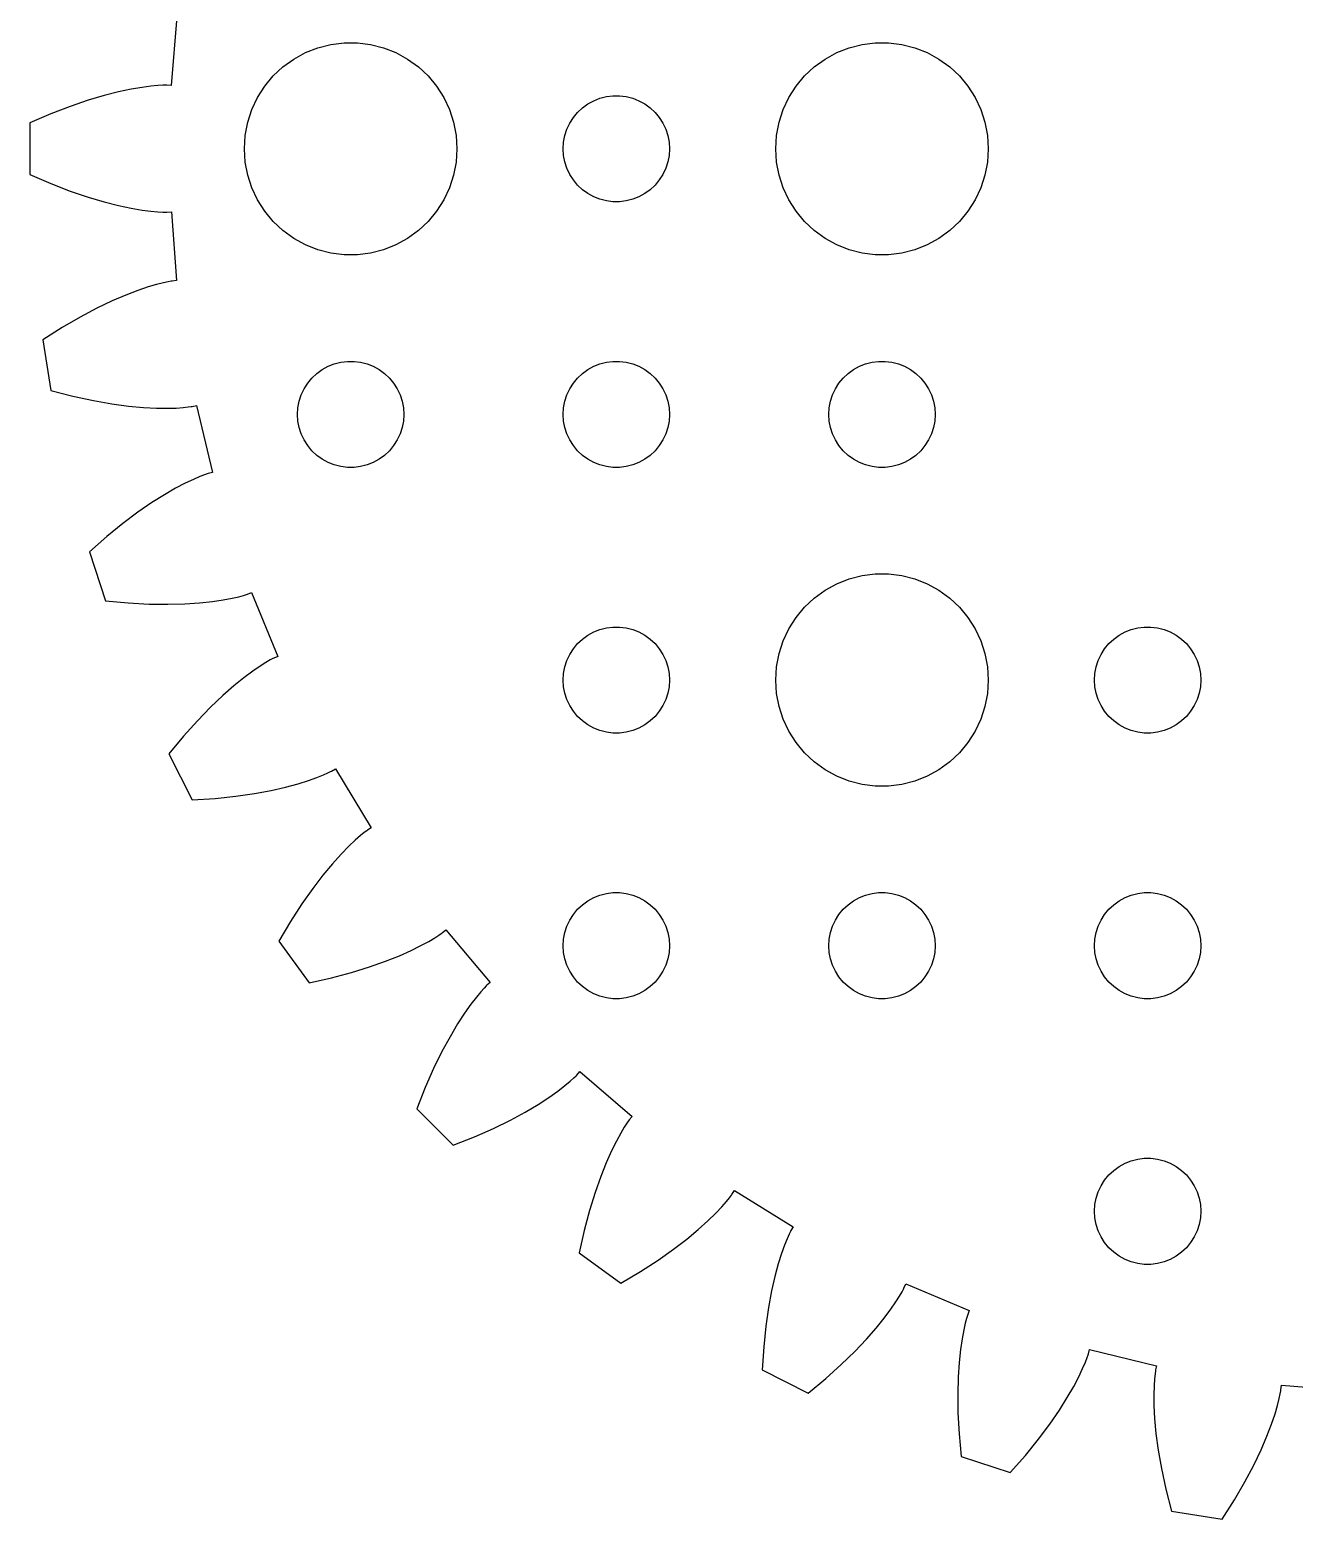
# Model space of a CAD drawing. Header units: metres. Extents: x -39.1 to 39.1, y 70.9 to 149.1.
# Drawn here: x -39.06 to -3.36, y 71.31 to 113.36 of the extents above; entities that cross this region are included whole.
import ezdxf

# ---------------------------------------------------------------- set-up
doc = ezdxf.new("R2010")
doc.units = ezdxf.units.M

msp = doc.modelspace()

# ---------------------------------------------------------------- linework, layer by layer
for p, q in [((-34.9104, 113.723), (-35.0694, 111.784)), ((-31.6075, 112.533), (-31.2773, 112.714)), ((-31.2773, 112.714), (-30.927, 112.853)), ((-30.927, 112.853), (-30.5621, 112.947)), ((-30.5621, 112.947), (-30.1884, 112.994)), ((-30.1884, 112.994), (-29.8116, 112.994)), ((-29.8116, 112.994), (-29.4379, 112.947)), ((-29.4379, 112.947), (-29.0729, 112.853)), ((-29.0729, 112.853), (-28.7227, 112.714)), ((-28.7227, 112.714), (-28.3925, 112.533)), ((-16.6075, 112.533), (-16.2773, 112.714)), ((-16.2773, 112.714), (-15.927, 112.853)), ((-15.927, 112.853), (-15.5621, 112.947)), ((-15.5621, 112.947), (-15.1884, 112.994)), ((-15.1884, 112.994), (-14.8116, 112.994)), ((-14.8116, 112.994), (-14.4379, 112.947)), ((-14.4379, 112.947), (-14.0729, 112.853)), ((-14.0729, 112.853), (-13.7227, 112.714)), ((-13.7227, 112.714), (-13.3925, 112.533)), ((-32.1869, 112.054), (-31.9123, 112.312)), ((-31.9123, 112.312), (-31.6075, 112.533)), ((-28.3925, 112.533), (-28.0877, 112.312)), ((-28.0877, 112.312), (-27.8131, 112.054)), ((-17.1869, 112.054), (-16.9123, 112.312)), ((-16.9123, 112.312), (-16.6075, 112.533)), ((-13.3925, 112.533), (-13.0877, 112.312)), ((-13.0877, 112.312), (-12.8131, 112.054)), ((-32.427, 111.763), (-32.1869, 112.054)), ((-27.8131, 112.054), (-27.5729, 111.763)), ((-17.427, 111.763), (-17.1869, 112.054)), ((-12.8131, 112.054), (-12.5729, 111.763)), ((-36.9582, 111.502), (-37.415, 111.367)), ((-36.5508, 111.606), (-36.9582, 111.502)), ((-36.1944, 111.681), (-36.5508, 111.606)), ((-35.8905, 111.733), (-36.1944, 111.681)), ((-35.6404, 111.766), (-35.8905, 111.733)), ((-35.445, 111.783), (-35.6404, 111.766)), ((-35.305, 111.791), (-35.445, 111.783)), ((-35.2209, 111.791), (-35.305, 111.791)), ((-35.1929, 111.791), (-35.2209, 111.791)), ((-35.0694, 111.784), (-35.1929, 111.791)), ((-32.7893, 111.104), (-32.6289, 111.445)), ((-32.6289, 111.445), (-32.427, 111.763)), ((-27.5729, 111.763), (-27.3711, 111.445)), ((-27.3711, 111.445), (-27.2107, 111.104)), ((-22.9635, 111.427), (-22.7811, 111.473)), ((-22.7811, 111.473), (-22.5942, 111.497)), ((-22.5942, 111.497), (-22.4058, 111.497)), ((-22.4058, 111.497), (-22.2189, 111.473)), ((-22.2189, 111.473), (-22.0365, 111.427)), ((-17.7893, 111.104), (-17.6289, 111.445)), ((-17.6289, 111.445), (-17.427, 111.763)), ((-12.5729, 111.763), (-12.3711, 111.445)), ((-12.3711, 111.445), (-12.2107, 111.104)), ((-37.919, 111.195), (-38.4681, 110.983)), ((-37.415, 111.367), (-37.919, 111.195)), ((-32.9057, 110.746), (-32.7893, 111.104)), ((-27.2107, 111.104), (-27.0942, 110.746)), ((-23.7135, 110.882), (-23.5934, 111.027)), ((-23.5934, 111.027), (-23.4561, 111.156)), ((-23.4561, 111.156), (-23.3037, 111.266)), ((-23.3037, 111.266), (-23.1387, 111.357)), ((-23.1387, 111.357), (-22.9635, 111.427)), ((-22.0365, 111.427), (-21.8613, 111.357)), ((-21.8613, 111.357), (-21.6963, 111.266)), ((-21.6963, 111.266), (-21.5439, 111.156)), ((-21.5439, 111.156), (-21.4065, 111.027)), ((-21.4065, 111.027), (-21.2865, 110.882)), ((-17.9057, 110.746), (-17.7893, 111.104)), ((-12.2107, 111.104), (-12.0942, 110.746)), ((-38.4681, 110.983), (-39.0597, 110.727)), ((-39.0597, 110.727), (-39.0597, 109.273)), ((-32.9763, 110.376), (-32.9057, 110.746)), ((-27.0942, 110.746), (-27.0237, 110.376)), ((-23.8947, 110.552), (-23.8145, 110.723)), ((-23.8145, 110.723), (-23.7135, 110.882)), ((-21.2865, 110.882), (-21.1855, 110.723)), ((-21.1855, 110.723), (-21.1053, 110.552)), ((-17.9763, 110.376), (-17.9057, 110.746)), ((-12.0942, 110.746), (-12.0237, 110.376)), ((-33, 110), (-32.9763, 110.376)), ((-27.0237, 110.376), (-27, 110)), ((-24, 110), (-23.9882, 110.188)), ((-23.9882, 110.188), (-23.9529, 110.373)), ((-23.9529, 110.373), (-23.8947, 110.552)), ((-21.1053, 110.552), (-21.0471, 110.373)), ((-21.0471, 110.373), (-21.0118, 110.188)), ((-21.0118, 110.188), (-21, 110)), ((-18, 110), (-17.9763, 110.376)), ((-12.0237, 110.376), (-12, 110)), ((-32.9763, 109.624), (-33, 110)), ((-27, 110), (-27.0237, 109.624)), ((-23.9882, 109.812), (-24, 110)), ((-23.9529, 109.627), (-23.9882, 109.812)), ((-21.0118, 109.812), (-21.0471, 109.627)), ((-21, 110), (-21.0118, 109.812)), ((-17.9763, 109.624), (-18, 110)), ((-12, 110), (-12.0237, 109.624)), ((-32.9057, 109.254), (-32.9763, 109.624)), ((-27.0237, 109.624), (-27.0942, 109.254)), ((-23.8947, 109.448), (-23.9529, 109.627)), ((-23.8145, 109.277), (-23.8947, 109.448)), ((-21.1053, 109.448), (-21.1855, 109.277)), ((-21.0471, 109.627), (-21.1053, 109.448)), ((-17.9057, 109.254), (-17.9763, 109.624)), ((-12.0237, 109.624), (-12.0942, 109.254)), ((-39.0597, 109.273), (-38.4681, 109.017)), ((-38.4681, 109.017), (-37.919, 108.805)), ((-32.7893, 108.896), (-32.9057, 109.254)), ((-27.0942, 109.254), (-27.2107, 108.896)), ((-23.7135, 109.118), (-23.8145, 109.277)), ((-23.5934, 108.973), (-23.7135, 109.118)), ((-23.4561, 108.844), (-23.5934, 108.973)), ((-21.4065, 108.973), (-21.5439, 108.844)), ((-21.2865, 109.118), (-21.4065, 108.973)), ((-21.1855, 109.277), (-21.2865, 109.118)), ((-17.7893, 108.896), (-17.9057, 109.254)), ((-12.0942, 109.254), (-12.2107, 108.896)), ((-37.919, 108.805), (-37.415, 108.633)), ((-37.415, 108.633), (-36.9582, 108.498)), ((-36.9582, 108.498), (-36.5508, 108.394)), ((-32.6289, 108.555), (-32.7893, 108.896)), ((-32.427, 108.237), (-32.6289, 108.555)), ((-27.3711, 108.555), (-27.5729, 108.237)), ((-27.2107, 108.896), (-27.3711, 108.555)), ((-23.3037, 108.734), (-23.4561, 108.844)), ((-23.1387, 108.643), (-23.3037, 108.734)), ((-22.9635, 108.573), (-23.1387, 108.643)), ((-22.7811, 108.527), (-22.9635, 108.573)), ((-22.5942, 108.503), (-22.7811, 108.527)), ((-22.4058, 108.503), (-22.5942, 108.503)), ((-22.2189, 108.527), (-22.4058, 108.503)), ((-22.0365, 108.573), (-22.2189, 108.527)), ((-21.8613, 108.643), (-22.0365, 108.573)), ((-21.6963, 108.734), (-21.8613, 108.643)), ((-21.5439, 108.844), (-21.6963, 108.734)), ((-17.6289, 108.555), (-17.7893, 108.896)), ((-17.427, 108.237), (-17.6289, 108.555)), ((-12.3711, 108.555), (-12.5729, 108.237)), ((-12.2107, 108.896), (-12.3711, 108.555)), ((-36.5508, 108.394), (-36.1944, 108.319)), ((-36.1944, 108.319), (-35.8905, 108.267)), ((-35.8905, 108.267), (-35.6404, 108.234)), ((-35.6404, 108.234), (-35.445, 108.217)), ((-35.445, 108.217), (-35.305, 108.209)), ((-35.305, 108.209), (-35.2209, 108.209)), ((-35.2209, 108.209), (-35.1929, 108.209)), ((-35.1929, 108.209), (-35.063, 108.216)), ((-35.063, 108.216), (-34.9168, 106.276)), ((-32.1869, 107.946), (-32.427, 108.237)), ((-27.5729, 108.237), (-27.8131, 107.946)), ((-17.1869, 107.946), (-17.427, 108.237)), ((-12.5729, 108.237), (-12.8131, 107.946)), ((-31.9123, 107.688), (-32.1869, 107.946)), ((-31.6075, 107.467), (-31.9123, 107.688)), ((-28.0877, 107.688), (-28.3925, 107.467)), ((-27.8131, 107.946), (-28.0877, 107.688)), ((-16.9123, 107.688), (-17.1869, 107.946)), ((-16.6075, 107.467), (-16.9123, 107.688)), ((-13.0877, 107.688), (-13.3925, 107.467)), ((-12.8131, 107.946), (-13.0877, 107.688)), ((-31.2773, 107.286), (-31.6075, 107.467)), ((-30.927, 107.147), (-31.2773, 107.286)), ((-28.7227, 107.286), (-29.0729, 107.147)), ((-28.3925, 107.467), (-28.7227, 107.286)), ((-16.2773, 107.286), (-16.6075, 107.467)), ((-15.927, 107.147), (-16.2773, 107.286)), ((-13.7227, 107.286), (-14.0729, 107.147)), ((-13.3925, 107.467), (-13.7227, 107.286)), ((-30.5621, 107.053), (-30.927, 107.147)), ((-30.1884, 107.006), (-30.5621, 107.053)), ((-29.8116, 107.006), (-30.1884, 107.006)), ((-29.4379, 107.053), (-29.8116, 107.006)), ((-29.0729, 107.147), (-29.4379, 107.053)), ((-15.5621, 107.053), (-15.927, 107.147)), ((-15.1884, 107.006), (-15.5621, 107.053)), ((-14.8116, 107.006), (-15.1884, 107.006)), ((-14.4379, 107.053), (-14.8116, 107.006)), ((-14.0729, 107.147), (-14.4379, 107.053)), ((-36.0118, 105.999), (-36.352, 105.868)), ((-35.7198, 106.098), (-36.0118, 105.999)), ((-35.4778, 106.169), (-35.7198, 106.098)), ((-35.2876, 106.217), (-35.4778, 106.169)), ((-35.1505, 106.246), (-35.2876, 106.217)), ((-35.0676, 106.26), (-35.1505, 106.246)), ((-35.0398, 106.263), (-35.0676, 106.26)), ((-34.9168, 106.276), (-35.0398, 106.263)), ((-36.7382, 105.702), (-37.1682, 105.497)), ((-36.352, 105.868), (-36.7382, 105.702)), ((-37.6391, 105.249), (-38.1483, 104.953)), ((-37.1682, 105.497), (-37.6391, 105.249)), ((-38.1483, 104.953), (-38.6926, 104.608)), ((-38.6926, 104.608), (-38.465, 103.171)), ((-30.6387, 103.857), (-30.4635, 103.927)), ((-30.4635, 103.927), (-30.2811, 103.973)), ((-30.2811, 103.973), (-30.0942, 103.997)), ((-30.0942, 103.997), (-29.9058, 103.997)), ((-29.9058, 103.997), (-29.7189, 103.973)), ((-29.7189, 103.973), (-29.5365, 103.927)), ((-29.5365, 103.927), (-29.3613, 103.857)), ((-23.1387, 103.857), (-22.9635, 103.927)), ((-22.9635, 103.927), (-22.7811, 103.973)), ((-22.7811, 103.973), (-22.5942, 103.997)), ((-22.5942, 103.997), (-22.4058, 103.997)), ((-22.4058, 103.997), (-22.2189, 103.973)), ((-22.2189, 103.973), (-22.0365, 103.927)), ((-22.0365, 103.927), (-21.8613, 103.857)), ((-15.6387, 103.857), (-15.4635, 103.927)), ((-15.4635, 103.927), (-15.2811, 103.973)), ((-15.2811, 103.973), (-15.0942, 103.997)), ((-15.0942, 103.997), (-14.9058, 103.997)), ((-14.9058, 103.997), (-14.7189, 103.973)), ((-14.7189, 103.973), (-14.5365, 103.927)), ((-14.5365, 103.927), (-14.3613, 103.857)), ((-31.2135, 103.382), (-31.0934, 103.527)), ((-31.0934, 103.527), (-30.9561, 103.656)), ((-30.9561, 103.656), (-30.8037, 103.766)), ((-30.8037, 103.766), (-30.6387, 103.857)), ((-29.3613, 103.857), (-29.1963, 103.766)), ((-29.1963, 103.766), (-29.0439, 103.656)), ((-29.0439, 103.656), (-28.9065, 103.527)), ((-28.9065, 103.527), (-28.7865, 103.382)), ((-23.7135, 103.382), (-23.5934, 103.527)), ((-23.5934, 103.527), (-23.4561, 103.656)), ((-23.4561, 103.656), (-23.3037, 103.766)), ((-23.3037, 103.766), (-23.1387, 103.857)), ((-21.8613, 103.857), (-21.6963, 103.766)), ((-21.6963, 103.766), (-21.5439, 103.656)), ((-21.5439, 103.656), (-21.4065, 103.527)), ((-21.4065, 103.527), (-21.2865, 103.382)), ((-16.2135, 103.382), (-16.0934, 103.527)), ((-16.0934, 103.527), (-15.9561, 103.656)), ((-15.9561, 103.656), (-15.8037, 103.766)), ((-15.8037, 103.766), (-15.6387, 103.857)), ((-14.3613, 103.857), (-14.1963, 103.766)), ((-14.1963, 103.766), (-14.0439, 103.656)), ((-14.0439, 103.656), (-13.9065, 103.527)), ((-13.9065, 103.527), (-13.7865, 103.382)), ((-38.465, 103.171), (-37.8407, 103.011)), ((-31.4529, 102.873), (-31.3947, 103.052)), ((-31.3947, 103.052), (-31.3145, 103.223)), ((-31.3145, 103.223), (-31.2135, 103.382)), ((-28.7865, 103.382), (-28.6855, 103.223)), ((-28.6855, 103.223), (-28.6053, 103.052)), ((-28.6053, 103.052), (-28.5471, 102.873)), ((-23.9529, 102.873), (-23.8947, 103.052)), ((-23.8947, 103.052), (-23.8145, 103.223)), ((-23.8145, 103.223), (-23.7135, 103.382)), ((-21.2865, 103.382), (-21.1855, 103.223)), ((-21.1855, 103.223), (-21.1053, 103.052)), ((-21.1053, 103.052), (-21.0471, 102.873)), ((-16.4529, 102.873), (-16.3947, 103.052)), ((-16.3947, 103.052), (-16.3145, 103.223)), ((-16.3145, 103.223), (-16.2135, 103.382)), ((-13.7865, 103.382), (-13.6855, 103.223)), ((-13.6855, 103.223), (-13.6053, 103.052)), ((-13.6053, 103.052), (-13.5471, 102.873)), ((-37.8407, 103.011), (-37.2652, 102.888)), ((-37.2652, 102.888), (-36.7405, 102.797)), ((-36.7405, 102.797), (-36.2682, 102.735)), ((-36.2682, 102.735), (-35.8496, 102.696)), ((-35.8496, 102.696), (-35.4857, 102.677)), ((-35.4857, 102.677), (-35.1774, 102.673)), ((-35.1774, 102.673), (-34.9253, 102.68)), ((-34.9253, 102.68), (-34.7296, 102.694)), ((-34.7296, 102.694), (-34.5903, 102.709)), ((-34.5903, 102.709), (-34.5071, 102.721)), ((-34.5071, 102.721), (-34.4795, 102.726)), ((-34.4795, 102.726), (-34.3522, 102.753)), ((-34.3522, 102.753), (-33.9045, 100.86)), ((-31.5, 102.5), (-31.4882, 102.688)), ((-31.4882, 102.688), (-31.4529, 102.873)), ((-28.5471, 102.873), (-28.5118, 102.688)), ((-28.5118, 102.688), (-28.5, 102.5)), ((-24, 102.5), (-23.9882, 102.688)), ((-23.9882, 102.688), (-23.9529, 102.873)), ((-21.0471, 102.873), (-21.0118, 102.688)), ((-21.0118, 102.688), (-21, 102.5)), ((-16.5, 102.5), (-16.4882, 102.688)), ((-16.4882, 102.688), (-16.4529, 102.873)), ((-13.5471, 102.873), (-13.5118, 102.688)), ((-13.5118, 102.688), (-13.5, 102.5)), ((-31.4882, 102.312), (-31.5, 102.5)), ((-31.4529, 102.127), (-31.4882, 102.312)), ((-28.5118, 102.312), (-28.5471, 102.127)), ((-28.5, 102.5), (-28.5118, 102.312)), ((-23.9882, 102.312), (-24, 102.5)), ((-23.9529, 102.127), (-23.9882, 102.312)), ((-21.0118, 102.312), (-21.0471, 102.127)), ((-21, 102.5), (-21.0118, 102.312)), ((-16.4882, 102.312), (-16.5, 102.5)), ((-16.4529, 102.127), (-16.4882, 102.312)), ((-13.5118, 102.312), (-13.5471, 102.127)), ((-13.5, 102.5), (-13.5118, 102.312)), ((-31.3947, 101.948), (-31.4529, 102.127)), ((-31.3145, 101.777), (-31.3947, 101.948)), ((-31.2135, 101.618), (-31.3145, 101.777)), ((-28.6855, 101.777), (-28.7865, 101.618)), ((-28.6053, 101.948), (-28.6855, 101.777)), ((-28.5471, 102.127), (-28.6053, 101.948)), ((-23.8947, 101.948), (-23.9529, 102.127)), ((-23.8145, 101.777), (-23.8947, 101.948)), ((-23.7135, 101.618), (-23.8145, 101.777)), ((-21.1855, 101.777), (-21.2865, 101.618)), ((-21.1053, 101.948), (-21.1855, 101.777)), ((-21.0471, 102.127), (-21.1053, 101.948)), ((-16.3947, 101.948), (-16.4529, 102.127)), ((-16.3145, 101.777), (-16.3947, 101.948)), ((-16.2135, 101.618), (-16.3145, 101.777)), ((-13.6855, 101.777), (-13.7865, 101.618)), ((-13.6053, 101.948), (-13.6855, 101.777)), ((-13.5471, 102.127), (-13.6053, 101.948)), ((-31.0934, 101.473), (-31.2135, 101.618)), ((-30.9561, 101.344), (-31.0934, 101.473)), ((-30.8037, 101.234), (-30.9561, 101.344)), ((-29.0439, 101.344), (-29.1963, 101.234)), ((-28.9065, 101.473), (-29.0439, 101.344)), ((-28.7865, 101.618), (-28.9065, 101.473)), ((-23.5934, 101.473), (-23.7135, 101.618)), ((-23.4561, 101.344), (-23.5934, 101.473)), ((-23.3037, 101.234), (-23.4561, 101.344)), ((-21.5439, 101.344), (-21.6963, 101.234)), ((-21.4065, 101.473), (-21.5439, 101.344)), ((-21.2865, 101.618), (-21.4065, 101.473)), ((-16.0934, 101.473), (-16.2135, 101.618)), ((-15.9561, 101.344), (-16.0934, 101.473)), ((-15.8037, 101.234), (-15.9561, 101.344)), ((-14.0439, 101.344), (-14.1963, 101.234)), ((-13.9065, 101.473), (-14.0439, 101.344)), ((-13.7865, 101.618), (-13.9065, 101.473)), ((-30.6387, 101.143), (-30.8037, 101.234)), ((-30.4635, 101.073), (-30.6387, 101.143)), ((-30.2811, 101.027), (-30.4635, 101.073)), ((-30.0942, 101.003), (-30.2811, 101.027)), ((-29.9058, 101.003), (-30.0942, 101.003)), ((-29.7189, 101.027), (-29.9058, 101.003)), ((-29.5365, 101.073), (-29.7189, 101.027)), ((-29.3613, 101.143), (-29.5365, 101.073)), ((-29.1963, 101.234), (-29.3613, 101.143)), ((-23.1387, 101.143), (-23.3037, 101.234)), ((-22.9635, 101.073), (-23.1387, 101.143)), ((-22.7811, 101.027), (-22.9635, 101.073)), ((-22.5942, 101.003), (-22.7811, 101.027)), ((-22.4058, 101.003), (-22.5942, 101.003)), ((-22.2189, 101.027), (-22.4058, 101.003)), ((-22.0365, 101.073), (-22.2189, 101.027)), ((-21.8613, 101.143), (-22.0365, 101.073)), ((-21.6963, 101.234), (-21.8613, 101.143)), ((-15.6387, 101.143), (-15.8037, 101.234)), ((-15.4635, 101.073), (-15.6387, 101.143)), ((-15.2811, 101.027), (-15.4635, 101.073)), ((-15.0942, 101.003), (-15.2811, 101.027)), ((-14.9058, 101.003), (-15.0942, 101.003)), ((-14.7189, 101.027), (-14.9058, 101.003)), ((-14.5365, 101.073), (-14.7189, 101.027)), ((-14.3613, 101.143), (-14.5365, 101.073)), ((-14.1963, 101.234), (-14.3613, 101.143)), ((-34.6695, 100.558), (-34.9425, 100.415)), ((-34.4417, 100.666), (-34.6695, 100.558)), ((-34.2613, 100.743), (-34.4417, 100.666)), ((-34.1304, 100.793), (-34.2613, 100.743)), ((-34.0507, 100.82), (-34.1304, 100.793)), ((-34.0238, 100.828), (-34.0507, 100.82)), ((-33.9045, 100.86), (-34.0238, 100.828)), ((-35.2581, 100.232), (-35.6136, 100.008)), ((-34.9425, 100.415), (-35.2581, 100.232)), ((-36.0061, 99.7381), (-36.4324, 99.419)), ((-35.6136, 100.008), (-36.0061, 99.7381)), ((-36.4324, 99.419), (-36.8892, 99.0478)), ((-36.8892, 99.0478), (-37.3728, 98.6217)), ((-37.3728, 98.6217), (-36.9232, 97.2381)), ((-15.5621, 97.9469), (-15.1884, 97.9941)), ((-15.1884, 97.9941), (-14.8116, 97.9941)), ((-14.8116, 97.9941), (-14.4379, 97.9469)), ((-16.6075, 97.533), (-16.2773, 97.7145)), ((-16.2773, 97.7145), (-15.927, 97.8532)), ((-15.927, 97.8532), (-15.5621, 97.9469)), ((-14.4379, 97.9469), (-14.0729, 97.8532)), ((-14.0729, 97.8532), (-13.7227, 97.7145)), ((-13.7227, 97.7145), (-13.3925, 97.533)), ((-36.9232, 97.2381), (-36.2815, 97.1776)), ((-36.2815, 97.1776), (-35.6938, 97.1458)), ((-35.6938, 97.1458), (-35.1614, 97.1382)), ((-35.1614, 97.1382), (-34.6851, 97.1504)), ((-34.6851, 97.1504), (-34.2656, 97.1779)), ((-34.2656, 97.1779), (-33.9033, 97.2162)), ((-33.9033, 97.2162), (-33.5982, 97.2607)), ((-33.5982, 97.2607), (-33.3503, 97.307)), ((-33.3503, 97.307), (-33.159, 97.3507)), ((-33.159, 97.3507), (-33.0238, 97.3873)), ((-33.0238, 97.3873), (-32.9435, 97.4124)), ((-32.9435, 97.4124), (-32.9171, 97.4217)), ((-32.9171, 97.4217), (-32.7955, 97.4681)), ((-32.7955, 97.4681), (-32.0573, 95.6688)), ((-17.1869, 97.0536), (-16.9123, 97.3116)), ((-16.9123, 97.3116), (-16.6075, 97.533)), ((-13.3925, 97.533), (-13.0877, 97.3116)), ((-13.0877, 97.3116), (-12.8131, 97.0536)), ((-17.6289, 96.4453), (-17.427, 96.7634)), ((-17.427, 96.7634), (-17.1869, 97.0536)), ((-12.8131, 97.0536), (-12.5729, 96.7634)), ((-12.5729, 96.7634), (-12.3711, 96.4453)), ((-23.3037, 96.2665), (-23.1387, 96.3573)), ((-23.1387, 96.3573), (-22.9635, 96.4266)), ((-22.9635, 96.4266), (-22.7811, 96.4734)), ((-22.7811, 96.4734), (-22.5942, 96.4971)), ((-22.5942, 96.4971), (-22.4058, 96.4971)), ((-22.4058, 96.4971), (-22.2189, 96.4734)), ((-22.2189, 96.4734), (-22.0365, 96.4266)), ((-22.0365, 96.4266), (-21.8613, 96.3573)), ((-21.8613, 96.3573), (-21.6963, 96.2665)), ((-17.7893, 96.1044), (-17.6289, 96.4453)), ((-12.3711, 96.4453), (-12.2107, 96.1044)), ((-8.30373, 96.2665), (-8.13866, 96.3573)), ((-8.13866, 96.3573), (-7.96352, 96.4266)), ((-7.96352, 96.4266), (-7.78107, 96.4734)), ((-7.78107, 96.4734), (-7.59418, 96.4971)), ((-7.59418, 96.4971), (-7.40581, 96.4971)), ((-7.40581, 96.4971), (-7.21892, 96.4734)), ((-7.21892, 96.4734), (-7.03647, 96.4266)), ((-7.03647, 96.4266), (-6.86133, 96.3573)), ((-6.86133, 96.3573), (-6.69626, 96.2665)), ((-23.8145, 95.7226), (-23.7135, 95.8817)), ((-23.7135, 95.8817), (-23.5934, 96.0268)), ((-23.5934, 96.0268), (-23.4561, 96.1558)), ((-23.4561, 96.1558), (-23.3037, 96.2665)), ((-21.6963, 96.2665), (-21.5439, 96.1558)), ((-21.5439, 96.1558), (-21.4065, 96.0268)), ((-21.4065, 96.0268), (-21.2865, 95.8817)), ((-21.2865, 95.8817), (-21.1855, 95.7226)), ((-17.9057, 95.7461), (-17.7893, 96.1044)), ((-12.2107, 96.1044), (-12.0942, 95.7461)), ((-8.81445, 95.7226), (-8.71352, 95.8817)), ((-8.71352, 95.8817), (-8.59344, 96.0268)), ((-8.59344, 96.0268), (-8.45613, 96.1558)), ((-8.45613, 96.1558), (-8.30373, 96.2665)), ((-6.69626, 96.2665), (-6.54385, 96.1558)), ((-6.54385, 96.1558), (-6.40654, 96.0268)), ((-6.40654, 96.0268), (-6.28647, 95.8817)), ((-6.28647, 95.8817), (-6.18553, 95.7226)), ((-32.3914, 95.4974), (-32.5575, 95.3931)), ((-32.2699, 95.5672), (-32.3914, 95.4974)), ((-32.1954, 95.6062), (-32.2699, 95.5672)), ((-32.1701, 95.6183), (-32.1954, 95.6062)), ((-32.0573, 95.6688), (-32.1701, 95.6183)), ((-23.9529, 95.373), (-23.8947, 95.5522)), ((-23.8947, 95.5522), (-23.8145, 95.7226)), ((-21.1855, 95.7226), (-21.1053, 95.5522)), ((-21.1053, 95.5522), (-21.0471, 95.373)), ((-17.9763, 95.376), (-17.9057, 95.7461)), ((-12.0942, 95.7461), (-12.0237, 95.376)), ((-8.95287, 95.373), (-8.89465, 95.5522)), ((-8.89465, 95.5522), (-8.81445, 95.7226)), ((-6.18553, 95.7226), (-6.10533, 95.5522)), ((-6.10533, 95.5522), (-6.04712, 95.373)), ((-33.0128, 95.0663), (-33.2961, 94.8372)), ((-32.7656, 95.2505), (-33.0128, 95.0663)), ((-32.5575, 95.3931), (-32.7656, 95.2505)), ((-24, 95), (-23.9882, 95.188)), ((-23.9882, 95.188), (-23.9529, 95.373)), ((-21.0471, 95.373), (-21.0118, 95.188)), ((-21.0118, 95.188), (-21, 95)), ((-18, 95), (-17.9763, 95.376)), ((-12.0237, 95.376), (-12, 95)), ((-9, 95), (-8.98816, 95.188)), ((-8.98816, 95.188), (-8.95287, 95.373)), ((-6.04712, 95.373), (-6.01183, 95.188)), ((-6.01183, 95.188), (-6, 95)), ((-33.2961, 94.8372), (-33.6121, 94.56)), ((-23.9882, 94.812), (-24, 95)), ((-23.9529, 94.627), (-23.9882, 94.812)), ((-23.8947, 94.4478), (-23.9529, 94.627)), ((-21.0471, 94.627), (-21.1053, 94.4478)), ((-21.0118, 94.812), (-21.0471, 94.627)), ((-21, 95), (-21.0118, 94.812)), ((-17.9763, 94.624), (-18, 95)), ((-17.9057, 94.2539), (-17.9763, 94.624)), ((-12.0237, 94.624), (-12.0942, 94.2539)), ((-12, 95), (-12.0237, 94.624)), ((-8.98816, 94.812), (-9, 95)), ((-8.95287, 94.627), (-8.98816, 94.812)), ((-8.89465, 94.4478), (-8.95287, 94.627)), ((-6.04712, 94.627), (-6.10533, 94.4478)), ((-6.01183, 94.812), (-6.04712, 94.627)), ((-6, 95), (-6.01183, 94.812)), ((-33.9575, 94.2318), (-34.3286, 93.85)), ((-33.6121, 94.56), (-33.9575, 94.2318)), ((-23.8145, 94.2774), (-23.8947, 94.4478)), ((-23.7135, 94.1183), (-23.8145, 94.2774)), ((-21.1855, 94.2774), (-21.2865, 94.1183)), ((-21.1053, 94.4478), (-21.1855, 94.2774)), ((-17.7893, 93.8956), (-17.9057, 94.2539)), ((-12.0942, 94.2539), (-12.2107, 93.8956)), ((-8.81445, 94.2774), (-8.89465, 94.4478)), ((-8.71352, 94.1183), (-8.81445, 94.2774)), ((-6.18553, 94.2774), (-6.28647, 94.1183)), ((-6.10533, 94.4478), (-6.18553, 94.2774)), ((-34.3286, 93.85), (-34.7217, 93.4119)), ((-23.5934, 93.9732), (-23.7135, 94.1183)), ((-23.4561, 93.8442), (-23.5934, 93.9732)), ((-23.3037, 93.7335), (-23.4561, 93.8442)), ((-21.5439, 93.8442), (-21.6963, 93.7335)), ((-21.4065, 93.9732), (-21.5439, 93.8442)), ((-21.2865, 94.1183), (-21.4065, 93.9732)), ((-17.6289, 93.5547), (-17.7893, 93.8956)), ((-12.2107, 93.8956), (-12.3711, 93.5547)), ((-8.59344, 93.9732), (-8.71352, 94.1183)), ((-8.45613, 93.8442), (-8.59344, 93.9732)), ((-8.30373, 93.7335), (-8.45613, 93.8442)), ((-6.54385, 93.8442), (-6.69626, 93.7335)), ((-6.40654, 93.9732), (-6.54385, 93.8442)), ((-6.28647, 94.1183), (-6.40654, 93.9732)), ((-34.7217, 93.4119), (-35.1327, 92.9154)), ((-23.1387, 93.6428), (-23.3037, 93.7335)), ((-22.9635, 93.5734), (-23.1387, 93.6428)), ((-22.7811, 93.5266), (-22.9635, 93.5734)), ((-22.5942, 93.503), (-22.7811, 93.5266)), ((-22.4058, 93.503), (-22.5942, 93.503)), ((-22.2189, 93.5266), (-22.4058, 93.503)), ((-22.0365, 93.5734), (-22.2189, 93.5266)), ((-21.8613, 93.6428), (-22.0365, 93.5734)), ((-21.6963, 93.7335), (-21.8613, 93.6428)), ((-17.427, 93.2366), (-17.6289, 93.5547)), ((-12.3711, 93.5547), (-12.5729, 93.2366)), ((-8.13866, 93.6428), (-8.30373, 93.7335)), ((-7.96352, 93.5734), (-8.13866, 93.6428)), ((-7.78107, 93.5266), (-7.96352, 93.5734)), ((-7.59418, 93.503), (-7.78107, 93.5266)), ((-7.40581, 93.503), (-7.59418, 93.503)), ((-7.21892, 93.5266), (-7.40581, 93.503)), ((-7.03647, 93.5734), (-7.21892, 93.5266)), ((-6.86133, 93.6428), (-7.03647, 93.5734)), ((-6.69626, 93.7335), (-6.86133, 93.6428)), ((-17.1869, 92.9464), (-17.427, 93.2366)), ((-16.9123, 92.6885), (-17.1869, 92.9464)), ((-12.8131, 92.9464), (-13.0877, 92.6885)), ((-12.5729, 93.2366), (-12.8131, 92.9464)), ((-35.1327, 92.9154), (-34.4722, 91.6191)), ((-16.6075, 92.467), (-16.9123, 92.6885)), ((-13.0877, 92.6885), (-13.3925, 92.467)), ((-31.4861, 92.0699), (-31.1917, 92.1616)), ((-31.1917, 92.1616), (-30.9541, 92.2462)), ((-30.9541, 92.2462), (-30.772, 92.3192)), ((-30.772, 92.3192), (-30.6441, 92.3765)), ((-30.6441, 92.3765), (-30.5688, 92.4138)), ((-30.5688, 92.4138), (-30.5441, 92.4272)), ((-30.5441, 92.4272), (-30.4313, 92.4921)), ((-30.4313, 92.4921), (-29.4207, 90.8304)), ((-16.2773, 92.2855), (-16.6075, 92.467)), ((-15.927, 92.1468), (-16.2773, 92.2855)), ((-15.5621, 92.0531), (-15.927, 92.1468)), ((-14.0729, 92.1468), (-14.4379, 92.0531)), ((-13.7227, 92.2855), (-14.0729, 92.1468)), ((-13.3925, 92.467), (-13.7227, 92.2855)), ((-33.8289, 91.6598), (-33.2435, 91.7203)), ((-33.2435, 91.7203), (-32.7164, 91.7961)), ((-32.7164, 91.7961), (-32.2479, 91.8826)), ((-32.2479, 91.8826), (-31.8379, 91.9754)), ((-31.8379, 91.9754), (-31.4861, 92.0699)), ((-15.1884, 92.0059), (-15.5621, 92.0531)), ((-14.8116, 92.0059), (-15.1884, 92.0059)), ((-14.4379, 92.0531), (-14.8116, 92.0059)), ((-34.4722, 91.6191), (-33.8289, 91.6598)), ((-29.4207, 90.8304), (-29.5243, 90.7629)), ((-29.8716, 90.4798), (-30.0549, 90.3064)), ((-29.7239, 90.6088), (-29.8716, 90.4798)), ((-29.6148, 90.6968), (-29.7239, 90.6088)), ((-29.5473, 90.747), (-29.6148, 90.6968)), ((-29.5243, 90.7629), (-29.5473, 90.747)), ((-30.2702, 90.0858), (-30.5141, 89.8152)), ((-30.0549, 90.3064), (-30.2702, 90.0858)), ((-30.5141, 89.8152), (-30.7829, 89.492)), ((-30.7829, 89.492), (-31.0728, 89.1138)), ((-31.0728, 89.1138), (-31.3796, 88.6786)), ((-23.4561, 88.6558), (-23.3037, 88.7665)), ((-23.3037, 88.7665), (-23.1387, 88.8573)), ((-23.1387, 88.8573), (-22.9635, 88.9266)), ((-22.9635, 88.9266), (-22.7811, 88.9734)), ((-22.7811, 88.9734), (-22.5942, 88.997)), ((-22.5942, 88.997), (-22.4058, 88.997)), ((-22.4058, 88.997), (-22.2189, 88.9734)), ((-22.2189, 88.9734), (-22.0365, 88.9266)), ((-22.0365, 88.9266), (-21.8613, 88.8573)), ((-21.8613, 88.8573), (-21.6963, 88.7665)), ((-21.6963, 88.7665), (-21.5439, 88.6558)), ((-15.9561, 88.6558), (-15.8037, 88.7665)), ((-15.8037, 88.7665), (-15.6387, 88.8573)), ((-15.6387, 88.8573), (-15.4635, 88.9266)), ((-15.4635, 88.9266), (-15.2811, 88.9734)), ((-15.2811, 88.9734), (-15.0942, 88.997)), ((-15.0942, 88.997), (-14.9058, 88.997)), ((-14.9058, 88.997), (-14.7189, 88.9734)), ((-14.7189, 88.9734), (-14.5365, 88.9266)), ((-14.5365, 88.9266), (-14.3613, 88.8573)), ((-14.3613, 88.8573), (-14.1963, 88.7665)), ((-14.1963, 88.7665), (-14.0439, 88.6558)), ((-8.45613, 88.6558), (-8.30373, 88.7665)), ((-8.30373, 88.7665), (-8.13866, 88.8573)), ((-8.13866, 88.8573), (-7.96352, 88.9266)), ((-7.96352, 88.9266), (-7.78107, 88.9734)), ((-7.78107, 88.9734), (-7.59418, 88.997)), ((-7.59418, 88.997), (-7.40581, 88.997)), ((-7.40581, 88.997), (-7.21892, 88.9734)), ((-7.21892, 88.9734), (-7.03647, 88.9266)), ((-7.03647, 88.9266), (-6.86133, 88.8573)), ((-6.86133, 88.8573), (-6.69626, 88.7665)), ((-6.69626, 88.7665), (-6.54385, 88.6558)), ((-31.3796, 88.6786), (-31.6993, 88.1845)), ((-23.8145, 88.2226), (-23.7135, 88.3817)), ((-23.7135, 88.3817), (-23.5934, 88.5268)), ((-23.5934, 88.5268), (-23.4561, 88.6558)), ((-21.5439, 88.6558), (-21.4065, 88.5268)), ((-21.4065, 88.5268), (-21.2865, 88.3817)), ((-21.2865, 88.3817), (-21.1855, 88.2226)), ((-16.3145, 88.2226), (-16.2135, 88.3817)), ((-16.2135, 88.3817), (-16.0934, 88.5268)), ((-16.0934, 88.5268), (-15.9561, 88.6558)), ((-14.0439, 88.6558), (-13.9065, 88.5268)), ((-13.9065, 88.5268), (-13.7865, 88.3817)), ((-13.7865, 88.3817), (-13.6855, 88.2226)), ((-8.81445, 88.2226), (-8.71352, 88.3817)), ((-8.71352, 88.3817), (-8.59344, 88.5268)), ((-8.59344, 88.5268), (-8.45613, 88.6558)), ((-6.54385, 88.6558), (-6.40654, 88.5268)), ((-6.40654, 88.5268), (-6.28647, 88.3817)), ((-6.28647, 88.3817), (-6.18553, 88.2226)), ((-31.6993, 88.1845), (-32.0275, 87.6297)), ((-27.4191, 87.8654), (-27.3178, 87.9471)), ((-27.3178, 87.9471), (-26.0597, 86.464)), ((-23.9529, 87.873), (-23.8947, 88.0522)), ((-23.8947, 88.0522), (-23.8145, 88.2226)), ((-21.1855, 88.2226), (-21.1053, 88.0522)), ((-21.1053, 88.0522), (-21.0471, 87.873)), ((-16.4529, 87.873), (-16.3947, 88.0522)), ((-16.3947, 88.0522), (-16.3145, 88.2226)), ((-13.6855, 88.2226), (-13.6053, 88.0522)), ((-13.6053, 88.0522), (-13.5471, 87.873)), ((-8.95287, 87.873), (-8.89465, 88.0522)), ((-8.89465, 88.0522), (-8.81445, 88.2226)), ((-6.18553, 88.2226), (-6.10533, 88.0522)), ((-6.10533, 88.0522), (-6.04712, 87.873)), ((-32.0275, 87.6297), (-31.1724, 86.4528)), ((-28.2935, 87.3651), (-28.0172, 87.5018)), ((-28.0172, 87.5018), (-27.7957, 87.6225)), ((-27.7957, 87.6225), (-27.6273, 87.7231)), ((-27.6273, 87.7231), (-27.5099, 87.7997)), ((-27.5099, 87.7997), (-27.4413, 87.8483)), ((-27.4413, 87.8483), (-27.4191, 87.8654)), ((-24, 87.5), (-23.9882, 87.688)), ((-23.9882, 87.312), (-24, 87.5)), ((-23.9882, 87.688), (-23.9529, 87.873)), ((-21.0471, 87.873), (-21.0118, 87.688)), ((-21.0118, 87.688), (-21, 87.5)), ((-21, 87.5), (-21.0118, 87.312)), ((-16.5, 87.5), (-16.4882, 87.688)), ((-16.4882, 87.312), (-16.5, 87.5)), ((-16.4882, 87.688), (-16.4529, 87.873)), ((-13.5471, 87.873), (-13.5118, 87.688)), ((-13.5118, 87.688), (-13.5, 87.5)), ((-13.5, 87.5), (-13.5118, 87.312)), ((-9, 87.5), (-8.98816, 87.688)), ((-8.98816, 87.312), (-9, 87.5)), ((-8.98816, 87.688), (-8.95287, 87.873)), ((-6.04712, 87.873), (-6.01183, 87.688)), ((-6.01183, 87.688), (-6, 87.5)), ((-6, 87.5), (-6.01183, 87.312)), ((-29.4659, 86.9022), (-29.0167, 87.061)), ((-29.0167, 87.061), (-28.6263, 87.2168)), ((-28.6263, 87.2168), (-28.2935, 87.3651)), ((-23.9529, 87.127), (-23.9882, 87.312)), ((-23.8947, 86.9478), (-23.9529, 87.127)), ((-21.0471, 87.127), (-21.1053, 86.9478)), ((-21.0118, 87.312), (-21.0471, 87.127)), ((-16.4529, 87.127), (-16.4882, 87.312)), ((-16.3947, 86.9478), (-16.4529, 87.127)), ((-13.5471, 87.127), (-13.6053, 86.9478)), ((-13.5118, 87.312), (-13.5471, 87.127)), ((-8.95287, 87.127), (-8.98816, 87.312)), ((-8.89465, 86.9478), (-8.95287, 87.127)), ((-6.04712, 87.127), (-6.10533, 86.9478)), ((-6.01183, 87.312), (-6.04712, 87.127)), ((-30.5434, 86.5936), (-29.9747, 86.7449)), ((-29.9747, 86.7449), (-29.4659, 86.9022)), ((-23.8145, 86.7774), (-23.8947, 86.9478)), ((-23.7135, 86.6183), (-23.8145, 86.7774)), ((-21.1855, 86.7774), (-21.2865, 86.6183)), ((-21.1053, 86.9478), (-21.1855, 86.7774)), ((-16.3145, 86.7774), (-16.3947, 86.9478)), ((-16.2135, 86.6183), (-16.3145, 86.7774)), ((-13.6855, 86.7774), (-13.7865, 86.6183)), ((-13.6053, 86.9478), (-13.6855, 86.7774)), ((-8.81445, 86.7774), (-8.89465, 86.9478)), ((-8.71352, 86.6183), (-8.81445, 86.7774)), ((-6.18553, 86.7774), (-6.28647, 86.6183)), ((-6.10533, 86.9478), (-6.18553, 86.7774)), ((-31.1724, 86.4528), (-30.5434, 86.5936)), ((-26.2305, 86.3017), (-26.3245, 86.1977)), ((-26.1717, 86.3618), (-26.2305, 86.3017)), ((-26.1514, 86.3811), (-26.1717, 86.3618)), ((-26.0597, 86.464), (-26.1514, 86.3811)), ((-23.5934, 86.4732), (-23.7135, 86.6183)), ((-23.4561, 86.3442), (-23.5934, 86.4732)), ((-23.3037, 86.2335), (-23.4561, 86.3442)), ((-23.1387, 86.1428), (-23.3037, 86.2335)), ((-21.6963, 86.2335), (-21.8613, 86.1428)), ((-21.5439, 86.3442), (-21.6963, 86.2335)), ((-21.4065, 86.4732), (-21.5439, 86.3442)), ((-21.2865, 86.6183), (-21.4065, 86.4732)), ((-16.0934, 86.4732), (-16.2135, 86.6183)), ((-15.9561, 86.3442), (-16.0934, 86.4732)), ((-15.8037, 86.2335), (-15.9561, 86.3442)), ((-15.6387, 86.1428), (-15.8037, 86.2335)), ((-14.1963, 86.2335), (-14.3613, 86.1428)), ((-14.0439, 86.3442), (-14.1963, 86.2335)), ((-13.9065, 86.4732), (-14.0439, 86.3442)), ((-13.7865, 86.6183), (-13.9065, 86.4732)), ((-8.59344, 86.4732), (-8.71352, 86.6183)), ((-8.45613, 86.3442), (-8.59344, 86.4732)), ((-8.30373, 86.2335), (-8.45613, 86.3442)), ((-8.13866, 86.1428), (-8.30373, 86.2335)), ((-6.69626, 86.2335), (-6.86133, 86.1428)), ((-6.54385, 86.3442), (-6.69626, 86.2335)), ((-6.40654, 86.4732), (-6.54385, 86.3442)), ((-6.28647, 86.6183), (-6.40654, 86.4732)), ((-26.6041, 85.8473), (-26.7823, 85.5957)), ((-26.4502, 86.0471), (-26.6041, 85.8473)), ((-26.3245, 86.1977), (-26.4502, 86.0471)), ((-22.9635, 86.0734), (-23.1387, 86.1428)), ((-22.7811, 86.0266), (-22.9635, 86.0734)), ((-22.5942, 86.003), (-22.7811, 86.0266)), ((-22.4058, 86.003), (-22.5942, 86.003)), ((-22.2189, 86.0266), (-22.4058, 86.003)), ((-22.0365, 86.0734), (-22.2189, 86.0266)), ((-21.8613, 86.1428), (-22.0365, 86.0734)), ((-15.4635, 86.0734), (-15.6387, 86.1428)), ((-15.2811, 86.0266), (-15.4635, 86.0734)), ((-15.0942, 86.003), (-15.2811, 86.0266)), ((-14.9058, 86.003), (-15.0942, 86.003)), ((-14.7189, 86.0266), (-14.9058, 86.003)), ((-14.5365, 86.0734), (-14.7189, 86.0266)), ((-14.3613, 86.1428), (-14.5365, 86.0734)), ((-7.96352, 86.0734), (-8.13866, 86.1428)), ((-7.78107, 86.0266), (-7.96352, 86.0734)), ((-7.59418, 86.003), (-7.78107, 86.0266)), ((-7.40581, 86.003), (-7.59418, 86.003)), ((-7.21892, 86.0266), (-7.40581, 86.003)), ((-7.03647, 86.0734), (-7.21892, 86.0266)), ((-6.86133, 86.1428), (-7.03647, 86.0734)), ((-26.7823, 85.5957), (-26.9809, 85.2902)), ((-26.9809, 85.2902), (-27.1958, 84.929)), ((-27.1958, 84.929), (-27.4229, 84.5101)), ((-27.4229, 84.5101), (-27.6578, 84.0323)), ((-27.6578, 84.0323), (-27.8963, 83.4942)), ((-23.8023, 83.6755), (-23.6983, 83.7695)), ((-23.6983, 83.7695), (-23.6382, 83.8283)), ((-23.6382, 83.8283), (-23.6189, 83.8486)), ((-23.6189, 83.8486), (-23.5317, 83.9451)), ((-23.5317, 83.9451), (-22.057, 82.6771)), ((-27.8963, 83.4942), (-28.1337, 82.895)), ((-24.4043, 83.2177), (-24.1527, 83.3959)), ((-24.1527, 83.3959), (-23.9529, 83.5498)), ((-23.9529, 83.5498), (-23.8023, 83.6755)), ((-28.1337, 82.895), (-27.105, 81.8663)), ((-25.071, 82.8042), (-24.7098, 83.0191)), ((-24.7098, 83.0191), (-24.4043, 83.2177)), ((-25.9677, 82.3422), (-25.4899, 82.5771)), ((-25.4899, 82.5771), (-25.071, 82.8042)), ((-22.2003, 82.4901), (-22.2769, 82.3727)), ((-22.1517, 82.5587), (-22.2003, 82.4901)), ((-22.1346, 82.5809), (-22.1517, 82.5587)), ((-22.057, 82.6771), (-22.1346, 82.5809)), ((-27.105, 81.8663), (-26.5058, 82.1037)), ((-26.5058, 82.1037), (-25.9677, 82.3422)), ((-22.3775, 82.2043), (-22.4982, 81.9828)), ((-22.2769, 82.3727), (-22.3775, 82.2043)), ((-22.6349, 81.7065), (-22.7832, 81.3737)), ((-22.4982, 81.9828), (-22.6349, 81.7065)), ((-22.7832, 81.3737), (-22.939, 80.9833)), ((-8.45613, 81.1558), (-8.30373, 81.2665)), ((-8.30373, 81.2665), (-8.13866, 81.3573)), ((-8.13866, 81.3573), (-7.96352, 81.4266)), ((-7.96352, 81.4266), (-7.78107, 81.4734)), ((-7.78107, 81.4734), (-7.59418, 81.497)), ((-7.59418, 81.497), (-7.40581, 81.497)), ((-7.40581, 81.497), (-7.21892, 81.4734)), ((-7.21892, 81.4734), (-7.03647, 81.4266)), ((-7.03647, 81.4266), (-6.86133, 81.3573)), ((-6.86133, 81.3573), (-6.69626, 81.2665)), ((-6.69626, 81.2665), (-6.54385, 81.1558)), ((-22.939, 80.9833), (-23.0978, 80.5341)), ((-8.81445, 80.7226), (-8.71352, 80.8817)), ((-8.71352, 80.8817), (-8.59344, 81.0268)), ((-8.59344, 81.0268), (-8.45613, 81.1558)), ((-6.54385, 81.1558), (-6.40654, 81.0268)), ((-6.40654, 81.0268), (-6.28647, 80.8817)), ((-6.28647, 80.8817), (-6.18553, 80.7226)), ((-23.0978, 80.5341), (-23.2551, 80.0253)), ((-19.3912, 80.2761), (-19.3032, 80.3852)), ((-19.3032, 80.3852), (-19.253, 80.4527)), ((-19.253, 80.4527), (-19.2371, 80.4757)), ((-19.2371, 80.4757), (-19.1661, 80.5848)), ((-19.1661, 80.5848), (-17.5112, 79.563)), ((-8.98816, 80.188), (-8.95287, 80.373)), ((-8.95287, 80.373), (-8.89465, 80.5522)), ((-8.89465, 80.5522), (-8.81445, 80.7226)), ((-6.18553, 80.7226), (-6.10533, 80.5522)), ((-6.10533, 80.5522), (-6.04712, 80.373)), ((-6.04712, 80.373), (-6.01183, 80.188)), ((-23.2551, 80.0253), (-23.4064, 79.4566)), ((-19.9142, 79.7298), (-19.6936, 79.9451)), ((-19.6936, 79.9451), (-19.5202, 80.1284)), ((-19.5202, 80.1284), (-19.3912, 80.2761)), ((-9, 80), (-8.98816, 80.188)), ((-8.98816, 79.812), (-9, 80)), ((-6.01183, 80.188), (-6, 80)), ((-6, 80), (-6.01183, 79.812)), ((-20.508, 79.2171), (-20.1848, 79.4859)), ((-20.1848, 79.4859), (-19.9142, 79.7298)), ((-17.5112, 79.563), (-17.5728, 79.4559)), ((-8.95287, 79.627), (-8.98816, 79.812)), ((-8.89465, 79.4478), (-8.95287, 79.627)), ((-6.04712, 79.627), (-6.10533, 79.4478)), ((-6.01183, 79.812), (-6.04712, 79.627)), ((-23.4064, 79.4566), (-23.5472, 78.8276)), ((-20.8862, 78.9272), (-20.508, 79.2171)), ((-17.6808, 79.228), (-17.7538, 79.0459)), ((-17.6235, 79.3559), (-17.6808, 79.228)), ((-17.5862, 79.4312), (-17.6235, 79.3559)), ((-17.5728, 79.4559), (-17.5862, 79.4312)), ((-8.81445, 79.2774), (-8.89465, 79.4478)), ((-8.71352, 79.1183), (-8.81445, 79.2774)), ((-8.59344, 78.9732), (-8.71352, 79.1183)), ((-6.28647, 79.1183), (-6.40654, 78.9732)), ((-6.18553, 79.2774), (-6.28647, 79.1183)), ((-6.10533, 79.4478), (-6.18553, 79.2774)), ((-23.5472, 78.8276), (-22.3703, 77.9725)), ((-21.3214, 78.6204), (-20.8862, 78.9272)), ((-17.8384, 78.8083), (-17.9301, 78.5139)), ((-17.7538, 79.0459), (-17.8384, 78.8083)), ((-8.45613, 78.8442), (-8.59344, 78.9732)), ((-8.30373, 78.7335), (-8.45613, 78.8442)), ((-8.13866, 78.6428), (-8.30373, 78.7335)), ((-7.96352, 78.5734), (-8.13866, 78.6428)), ((-6.86133, 78.6428), (-7.03647, 78.5734)), ((-6.69626, 78.7335), (-6.86133, 78.6428)), ((-6.54385, 78.8442), (-6.69626, 78.7335)), ((-6.40654, 78.9732), (-6.54385, 78.8442)), ((-22.3703, 77.9725), (-21.8155, 78.3007)), ((-21.8155, 78.3007), (-21.3214, 78.6204)), ((-17.9301, 78.5139), (-18.0246, 78.1621)), ((-7.78107, 78.5266), (-7.96352, 78.5734)), ((-7.59418, 78.503), (-7.78107, 78.5266)), ((-7.40581, 78.503), (-7.59418, 78.503)), ((-7.21892, 78.5266), (-7.40581, 78.503)), ((-7.03647, 78.5734), (-7.21892, 78.5266)), ((-18.0246, 78.1621), (-18.1174, 77.7521)), ((-14.4328, 77.7301), (-14.3938, 77.8046)), ((-14.3938, 77.8046), (-14.3817, 77.8299)), ((-14.3817, 77.8299), (-14.3286, 77.9487)), ((-14.3286, 77.9487), (-12.5342, 77.1984)), ((-18.1174, 77.7521), (-18.2039, 77.2836)), ((-14.7495, 77.2344), (-14.6069, 77.4425)), ((-14.6069, 77.4425), (-14.5026, 77.6086)), ((-14.5026, 77.6086), (-14.4328, 77.7301)), ((-18.2039, 77.2836), (-18.2797, 76.7565)), ((-15.1628, 76.7039), (-14.9337, 76.9872)), ((-14.9337, 76.9872), (-14.7495, 77.2344)), ((-12.6127, 76.9762), (-12.6493, 76.841)), ((-12.5876, 77.0565), (-12.6127, 76.9762)), ((-12.5783, 77.0829), (-12.5876, 77.0565)), ((-12.5342, 77.1984), (-12.5783, 77.0829)), ((-18.2797, 76.7565), (-18.3402, 76.1711)), ((-15.44, 76.3879), (-15.1628, 76.7039)), ((-12.693, 76.6497), (-12.7393, 76.4018)), ((-12.6493, 76.841), (-12.693, 76.6497)), ((-18.3402, 76.1711), (-18.3809, 75.5278)), ((-15.7682, 76.0425), (-15.44, 76.3879)), ((-12.7393, 76.4018), (-12.7838, 76.0967)), ((-16.15, 75.6714), (-15.7682, 76.0425)), ((-12.8221, 75.7344), (-12.8496, 75.3149)), ((-12.7838, 76.0967), (-12.8221, 75.7344)), ((-9.33398, 75.5583), (-9.2569, 75.7387)), ((-9.2569, 75.7387), (-9.20697, 75.8696)), ((-9.20697, 75.8696), (-9.18008, 75.9493)), ((-9.18008, 75.9493), (-9.17209, 75.9762)), ((-9.17209, 75.9762), (-9.13821, 76.1018)), ((-9.13821, 76.1018), (-7.24858, 75.6415)), ((-18.3809, 75.5278), (-17.0846, 74.8673)), ((-17.0846, 74.8673), (-16.5881, 75.2783)), ((-16.5881, 75.2783), (-16.15, 75.6714)), ((-12.8496, 75.3149), (-12.8618, 74.8386)), ((-9.58549, 75.0575), (-9.44223, 75.3305)), ((-9.44223, 75.3305), (-9.33398, 75.5583)), ((-7.29138, 75.4097), (-7.30634, 75.2704)), ((-7.27916, 75.4929), (-7.29138, 75.4097)), ((-7.27411, 75.5205), (-7.27916, 75.4929)), ((-7.24858, 75.6415), (-7.27411, 75.5205)), ((-9.7675, 74.7419), (-9.58549, 75.0575)), ((-7.31955, 75.0747), (-7.32652, 74.8226)), ((-7.30634, 75.2704), (-7.31955, 75.0747)), ((-3.75444, 74.8495), (-3.74036, 74.9324)), ((-3.74036, 74.9324), (-3.73665, 74.9602)), ((-3.73665, 74.9602), (-3.72285, 75.0896)), ((-3.72285, 75.0896), (-1.78448, 74.9306)), ((-12.8618, 74.8386), (-12.8542, 74.3062)), ((-9.99182, 74.3864), (-9.7675, 74.7419)), ((-7.32652, 74.8226), (-7.32281, 74.5143)), ((-7.32281, 74.5143), (-7.30394, 74.1504)), ((-3.90248, 74.2802), (-3.83121, 74.5222)), ((-3.83121, 74.5222), (-3.78329, 74.7124)), ((-3.78329, 74.7124), (-3.75444, 74.8495)), ((-12.8542, 74.3062), (-12.8224, 73.7185)), ((-10.2619, 73.9939), (-9.99182, 74.3864)), ((-7.30394, 74.1504), (-7.26546, 73.7318)), ((-4.00127, 73.9882), (-3.90248, 74.2802)), ((-12.8224, 73.7185), (-12.7619, 73.0768)), ((-10.581, 73.5676), (-10.2619, 73.9939)), ((-7.26546, 73.7318), (-7.20299, 73.2595)), ((-4.29761, 73.2618), (-4.13165, 73.648)), ((-4.13165, 73.648), (-4.00127, 73.9882)), ((-10.9522, 73.1108), (-10.581, 73.5676)), ((-7.20299, 73.2595), (-7.11221, 72.7348)), ((-4.50298, 72.8318), (-4.29761, 73.2618)), ((-12.7619, 73.0768), (-11.3783, 72.6272)), ((-11.3783, 72.6272), (-10.9522, 73.1108)), ((-4.75145, 72.3609), (-4.50298, 72.8318)), ((-7.11221, 72.7348), (-6.98885, 72.1593)), ((-5.0466, 71.8517), (-4.75145, 72.3609)), ((-6.98885, 72.1593), (-6.82874, 71.535)), ((-6.82874, 71.535), (-5.39183, 71.3074)), ((-5.39183, 71.3074), (-5.0466, 71.8517))]:
    msp.add_line(p, q)

doc.saveas('drawing.dxf')
